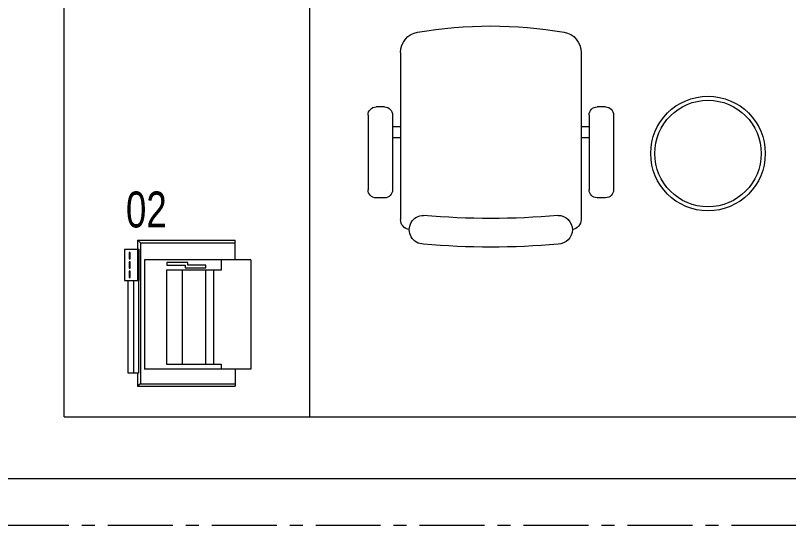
# Model space of a CAD drawing. Header units: millimetres. Extents: x 26027 to 581921, y 7230 to 233891.
# Drawn here: x 533148 to 535037, y 142345 to 143591 of the extents above; entities that cross this region are included whole.
import ezdxf

# ---------------------------------------------------------------- set-up
doc = ezdxf.new("R2010")
doc.units = ezdxf.units.MM
doc.header["$LTSCALE"] = 5
doc.linetypes.add('CENTER', pattern=[50.8, 31.75, -6.35, 6.35, -6.35])
doc.layers.get('0').update_dxf_attribs({"color": 252})
doc.layers.add('axes', color=252, linetype='Continuous')
for name, color, linetype, lineweight in [('Medical Equipment and Furniture', 252, 'Continuous', 0), ('NEW', 252, 'Continuous', 5), ('Walls', 252, 'Continuous', 5)]:
    doc.layers.add(name, color=color, linetype=linetype, lineweight=lineweight)
doc.styles.add('X3G_ENTITY_257CFD', font='swisscl.ttf', dxfattribs={"height": 200})

# ---------------------------------------------------------------- blocks, each defined once
blk = doc.blocks.new('ITPPLT2C-P')
at = {"color": 0}
for p, q in [((0.0229, 0.0318), (0.2618, 0.0318)), ((0.0304, 0.0256), (0.0229, 0.0318)), ((0.0229, 0), (0.0229, 0.0318)), ((0.0304, -0.3182), (0.0304, 0.0256)), ((0.0304, 0.0256), (0.2618, 0.0256)), ((0.2618, -0.0096), (0.2618, 0.0318)), ((0, 0), (0, -0.2262)), ((0.0252, 0), (0, 0)), ((0.0139, 0), (0.0139, -0.2262)), ((0.0252, 0), (0.0139, 0)), ((0.0252, -0.2262), (0.0252, 0)), ((0.0401, -0.2769), (0.0401, -0.0096)), ((0.3, -0.0096), (0.0401, -0.0096)), ((0.2274, -0.0222), (0.2274, -0.0096)), ((0.3, -0.2769), (0.3, -0.0096)), ((0.0939, -0.2515), (0.0939, -0.0222)), ((0.0939, -0.0222), (0.2274, -0.0222)), ((0.1321, -0.2515), (0.1321, -0.0222)), ((0.1894, -0.2515), (0.1894, -0.0222)), ((0.2082, -0.2515), (0.2082, -0.0222)), ((-0.0091, -0.2262), (0.0267, -0.2262)), ((-0.0091, -0.3023), (-0.0091, -0.2262)), ((-0.0087, -0.2262), (0.0236, -0.2262)), ((-0.0087, -0.3023), (-0.0087, -0.2262)), ((0, -0.2262), (0.0252, -0.2262)), ((0.0139, -0.2262), (0.0252, -0.2262)), ((0.0236, -0.2262), (0.0236, -0.3023)), ((0.0267, -0.2262), (0.0267, -0.3023)), ((0.0023, -0.2495), (0.0023, -0.2334)), ((0.0023, -0.2334), (0.0045, -0.2334)), ((0.0045, -0.2334), (0.0045, -0.2495)), ((0.0045, -0.2495), (0.0023, -0.2495)), ((0.0023, -0.2721), (0.0023, -0.2562)), ((0.0023, -0.2562), (0.0045, -0.2562)), ((0.0045, -0.2562), (0.0045, -0.2721)), ((0.2274, -0.2515), (0.0939, -0.2515)), ((0.0947, -0.2701), (0.0947, -0.2641)), ((0.0947, -0.2641), (0.1395, -0.2641)), ((0.1395, -0.2575), (0.19, -0.2575)), ((0.1395, -0.2641), (0.1395, -0.2575)), ((0.19, -0.2641), (0.1457, -0.2641)), ((0.1457, -0.2641), (0.1457, -0.2701)), ((0.19, -0.2575), (0.19, -0.2641)), ((0.2274, -0.2769), (0.2274, -0.2515)), ((0.0045, -0.2721), (0.0023, -0.2721)), ((0.0023, -0.295), (0.0023, -0.2793)), ((0.0023, -0.2793), (0.0045, -0.2793)), ((0.0045, -0.2793), (0.0045, -0.295)), ((0.3, -0.2769), (0.0401, -0.2769)), ((0.1457, -0.2701), (0.0947, -0.2701)), ((0.2618, -0.2769), (0.2618, -0.3246)), ((0.0045, -0.295), (0.0023, -0.295)), ((0.0267, -0.3023), (-0.0091, -0.3023)), ((0.0236, -0.3023), (-0.0087, -0.3023)), ((0.0229, -0.3246), (0.0229, -0.3023)), ((0.0304, -0.3182), (0.0229, -0.3246)), ((0.0304, -0.3182), (0.2618, -0.3182)), ((0.0229, -0.3246), (0.2618, -0.3246))]:
    blk.add_line(p, q, dxfattribs=at)
blk = doc.blocks.new('*X15')
at = {"color": 0}
for p, q in [((5, 3), (5, 3)), ((5, 3), (5, 3)), ((5, 3), (5, 3)), ((5, 3), (5, 3)), ((5, 3), (5, 3)), ((5, 3), (5, 3)), ((5, 3), (5, 3)), ((5, 3), (5, 3)), ((5, 3), (5, 3)), ((5, 3), (5, 3)), ((5, 3), (5, 3)), ((5, 3), (5, 3)), ((5, 3), (5, 3)), ((5, 3), (5, 3)), ((5, 3), (5, 3)), ((5, 3), (5, 3)), ((5, 3), (5, 3)), ((5, 3), (5, 3)), ((5, 3), (5, 3)), ((5, 3), (5, 3)), ((5, 3), (5, 3)), ((5, 3), (5, 3)), ((5, 3), (5, 3)), ((5, 3), (5, 3)), ((5, 3), (5, 3)), ((5, 3), (5, 3)), ((5, 3), (5, 3)), ((5, 3), (5, 3)), ((5, 3), (5, 3)), ((5, 3), (5, 3)), ((5, 3), (5, 3)), ((5, 3), (5, 3)), ((5, 3), (5, 3)), ((5, 3), (5, 3)), ((5, 3), (5, 3)), ((5, 3), (5, 3)), ((5, 3), (5, 3)), ((5, 3), (5, 3)), ((5, 3), (5, 3)), ((5, 3), (5, 3)), ((5, 3), (5, 3)), ((5, 3), (5, 3)), ((5, 3), (5, 3)), ((5, 3), (5, 3)), ((5, 3), (5, 3)), ((5, 3), (5, 3)), ((5, 3), (5, 3)), ((5, 3), (5, 3)), ((5, 3), (5, 3)), ((5, 3), (5, 3)), ((5, 3), (5, 3)), ((5, 3), (5, 3)), ((5, 3), (5, 3)), ((5, 3), (5, 3)), ((5, 3), (5, 3)), ((5, 3), (5, 3)), ((5, 3), (5, 3)), ((5, 3), (5, 3)), ((5, 3), (5, 3)), ((5, 3), (5, 3)), ((5, 3), (5, 3)), ((5, 3), (5, 3)), ((5, 3), (5, 3)), ((5, 3), (5, 3)), ((5, 3), (5, 3)), ((5, 3), (5, 3)), ((6, 3), (5, 3)), ((5, 3), (5, 3)), ((6, 3), (5, 3)), ((5, 3), (5, 3)), ((6, 3), (5, 3)), ((5, 3), (5, 3)), ((6, 3), (5, 3)), ((5, 3), (5, 3)), ((5, 3), (5, 3)), ((5, 3), (5, 3)), ((5, 3), (5, 3)), ((5, 3), (5, 3)), ((5, 3), (5, 3)), ((5, 3), (5, 3)), ((5, 3), (5, 3)), ((5, 3), (5, 3)), ((5, 3), (5, 3)), ((5, 3), (5, 3)), ((5, 3), (5, 3)), ((5, 3), (5, 3)), ((5, 3), (5, 3)), ((5, 3), (5, 3)), ((5, 3), (5, 3)), ((5, 3), (5, 3)), ((5, 3), (5, 3)), ((5, 3), (5, 3)), ((5, 3), (5, 3)), ((5, 3), (5, 3)), ((5, 3), (5, 3)), ((5, 3), (5, 3)), ((6, 3), (6, 3)), ((6, 3), (6, 3)), ((6, 3), (6, 3)), ((6, 3), (6, 3)), ((6, 3), (6, 3)), ((6, 3), (6, 3)), ((6, 3), (6, 3)), ((6, 3), (6, 3)), ((6, 3), (6, 3)), ((6, 3), (6, 3)), ((6, 3), (6, 3)), ((6, 3), (6, 3)), ((6, 3), (6, 3)), ((6, 3), (6, 3)), ((6, 3), (6, 3)), ((6, 3), (6, 3)), ((6, 3), (6, 3)), ((6, 3), (6, 3)), ((6, 3), (6, 3)), ((6, 3), (6, 3)), ((6, 3), (6, 3)), ((6, 3), (6, 3)), ((6, 3), (6, 3)), ((6, 3), (6, 3)), ((6, 3), (6, 3)), ((6, 3), (6, 3)), ((6, 3), (6, 3)), ((6, 3), (6, 3)), ((6, 3), (6, 3)), ((6, 3), (6, 3)), ((6, 3), (6, 3)), ((6, 3), (6, 3)), ((6, 3), (6, 3)), ((6, 3), (6, 3)), ((6, 3), (6, 3)), ((6, 3), (6, 3)), ((6, 3), (6, 3)), ((6, 3), (6, 3)), ((6, 3), (6, 3)), ((6, 3), (6, 3)), ((6, 3), (6, 3)), ((6, 3), (6, 3)), ((6, 3), (6, 3)), ((6, 3), (6, 3)), ((6, 3), (6, 3)), ((6, 3), (6, 3)), ((6, 3), (6, 3)), ((6, 3), (6, 3)), ((6, 3), (6, 3)), ((6, 3), (6, 3)), ((6, 3), (6, 3)), ((6, 3), (6, 3)), ((6, 3), (6, 3)), ((6, 3), (6, 3)), ((6, 3), (6, 3)), ((6, 3), (6, 3)), ((6, 3), (6, 3)), ((6, 3), (6, 3)), ((6, 3), (6, 3)), ((6, 3), (6, 3)), ((6, 3), (6, 3)), ((6, 3), (6, 3)), ((6, 3), (6, 3)), ((6, 3), (6, 3)), ((6, 3), (6, 3)), ((6, 3), (6, 3)), ((6, 3), (6, 3)), ((6, 3), (6, 3)), ((6, 3), (6, 3)), ((6, 3), (6, 3)), ((6, 3), (6, 3)), ((6, 3), (6, 3)), ((6, 3), (6, 3)), ((6, 3), (6, 3)), ((6, 3), (6, 3)), ((6, 3), (6, 3)), ((6, 3), (6, 3)), ((6, 3), (6, 3)), ((6, 3), (6, 3)), ((6, 3), (6, 3)), ((6, 3), (6, 3)), ((6, 3), (6, 3)), ((6, 3), (6, 3)), ((6, 3), (6, 3)), ((6, 3), (6, 3)), ((6, 3), (6, 3)), ((6, 3), (6, 3)), ((6, 3), (6, 3)), ((6, 3), (6, 3)), ((6, 3), (6, 3)), ((6, 3), (6, 3)), ((6, 3), (6, 3)), ((6, 3), (6, 3)), ((6, 3), (6, 3)), ((6, 3), (6, 3)), ((6, 3), (6, 3)), ((6, 3), (6, 3)), ((6, 3), (6, 3)), ((6, 3), (6, 3)), ((6, 3), (6, 3)), ((6, 3), (6, 3)), ((6, 3), (6, 3)), ((6, 3), (6, 3)), ((6, 3), (6, 3)), ((6, 3), (6, 3)), ((6, 3), (6, 3)), ((6, 3), (6, 3)), ((6, 3), (6, 3)), ((6, 3), (6, 3)), ((6, 3), (6, 3)), ((6, 3), (6, 3)), ((6, 3), (6, 3)), ((6, 3), (6, 3)), ((6, 3), (6, 3)), ((6, 3), (6, 3)), ((6, 3), (6, 3)), ((6, 3), (6, 3)), ((6, 3), (6, 3)), ((6, 3), (6, 3)), ((6, 3), (6, 3)), ((6, 3), (6, 3)), ((6, 3), (6, 3)), ((6, 3), (6, 3)), ((6, 3), (6, 3)), ((6, 3), (6, 3)), ((6, 3), (6, 3)), ((6, 3), (6, 3)), ((6, 3), (6, 3)), ((6, 3), (6, 3)), ((6, 3), (6, 3)), ((6, 3), (6, 3)), ((6, 3), (6, 3)), ((6, 3), (6, 3)), ((6, 3), (6, 3)), ((6, 3), (6, 3)), ((6, 3), (6, 3)), ((6, 3), (6, 3)), ((6, 3), (6, 3)), ((6, 3), (6, 3)), ((6, 3), (6, 3)), ((6, 3), (6, 3)), ((6, 3), (6, 3)), ((6, 3), (6, 3)), ((6, 3), (6, 3)), ((6, 3), (6, 3)), ((6, 3), (6, 3)), ((6, 3), (6, 3)), ((6, 3), (6, 3)), ((6, 3), (6, 3)), ((6, 3), (6, 3)), ((6, 3), (6, 3)), ((6, 3), (6, 3)), ((6, 3), (6, 3)), ((6, 3), (6, 3)), ((6, 3), (6, 3)), ((6, 3), (6, 3)), ((6, 3), (6, 3)), ((6, 3), (6, 3)), ((6, 3), (6, 3)), ((6, 3), (6, 3)), ((6, 3), (6, 3)), ((6, 3), (6, 3)), ((6, 3), (6, 3)), ((6, 3), (6, 3)), ((6, 3), (6, 3)), ((6, 3), (6, 3)), ((6, 3), (6, 3)), ((6, 3), (6, 3)), ((6, 3), (6, 3)), ((6, 3), (6, 3)), ((6, 3), (6, 3)), ((6, 3), (6, 3)), ((6, 3), (6, 3)), ((6, 3), (6, 3)), ((6, 3), (6, 3)), ((6, 3), (6, 3)), ((6, 3), (6, 3)), ((6, 3), (6, 3)), ((6, 3), (6, 3)), ((6, 3), (6, 3)), ((6, 3), (6, 3)), ((6, 3), (6, 3)), ((6, 3), (6, 3)), ((6, 3), (6, 3)), ((6, 3), (6, 3)), ((6, 3), (6, 3)), ((6, 3), (6, 3)), ((6, 3), (6, 3)), ((6, 3), (6, 3)), ((6, 3), (6, 3)), ((6, 3), (6, 3)), ((6, 3), (6, 3)), ((6, 3), (6, 3)), ((6, 3), (6, 3)), ((6, 3), (6, 3)), ((6, 3), (6, 3)), ((6, 3), (6, 3)), ((6, 3), (6, 3)), ((6, 3), (6, 3)), ((6, 3), (6, 3)), ((6, 3), (6, 3)), ((6, 3), (6, 3)), ((6, 3), (6, 3)), ((6, 3), (6, 3)), ((6, 3), (5, 3)), ((6, 3), (5, 3)), ((6, 3), (5, 3)), ((6, 3), (5, 3)), ((6, 3), (5, 3)), ((6, 3), (6, 3)), ((6, 3), (6, 3)), ((6, 3), (6, 3)), ((6, 3), (6, 3)), ((6, 3), (6, 3)), ((6, 3), (6, 3)), ((6, 3), (6, 3)), ((6, 3), (6, 3)), ((6, 3), (6, 3)), ((6, 3), (6, 3)), ((6, 3), (6, 3)), ((6, 3), (6, 3)), ((6, 3), (6, 3)), ((6, 3), (6, 3)), ((6, 3), (6, 3)), ((6, 3), (6, 3)), ((6, 3), (6, 3)), ((6, 3), (6, 3)), ((6, 3), (6, 3)), ((6, 3), (6, 3)), ((6, 3), (6, 3)), ((6, 3), (6, 3)), ((6, 3), (6, 3)), ((6, 3), (6, 3)), ((6, 3), (6, 3)), ((6, 3), (6, 3)), ((6, 3), (6, 3)), ((6, 3), (6, 3)), ((6, 3), (6, 3)), ((6, 3), (6, 3)), ((6, 3), (6, 3)), ((6, 3), (6, 3)), ((6, 3), (6, 3)), ((6, 3), (6, 3)), ((6, 3), (6, 3)), ((6, 3), (6, 3)), ((6, 3), (6, 3)), ((6, 3), (6, 3)), ((6, 3), (6, 3)), ((6, 3), (6, 3)), ((6, 3), (6, 3)), ((6, 3), (6, 3)), ((6, 3), (6, 3)), ((6, 3), (6, 3)), ((6, 3), (6, 3)), ((6, 3), (6, 3)), ((6, 3), (6, 3)), ((6, 3), (6, 3)), ((6, 3), (6, 3)), ((6, 3), (6, 3)), ((6, 3), (6, 3)), ((6, 3), (6, 3)), ((6, 3), (6, 3)), ((6, 3), (6, 3)), ((6, 3), (6, 3)), ((6, 3), (6, 3)), ((6, 3), (6, 3)), ((6, 3), (6, 3)), ((6, 3), (6, 3)), ((6, 3), (6, 3)), ((6, 3), (6, 3)), ((6, 3), (6, 3)), ((6, 3), (6, 3)), ((6, 3), (6, 3)), ((6, 3), (6, 3)), ((6, 3), (6, 3)), ((6, 3), (6, 3)), ((6, 3), (6, 3)), ((6, 3), (6, 3)), ((6, 3), (6, 3)), ((6, 3), (6, 3)), ((6, 3), (6, 3)), ((6, 3), (6, 3)), ((6, 3), (6, 3)), ((6, 3), (6, 3)), ((6, 3), (6, 3)), ((6, 3), (6, 3)), ((6, 3), (6, 3)), ((6, 3), (6, 3)), ((6, 3), (6, 3)), ((6, 3), (6, 3)), ((6, 3), (6, 3)), ((6, 3), (6, 3)), ((6, 3), (6, 3)), ((6, 3), (6, 3)), ((6, 3), (6, 3)), ((6, 3), (6, 3)), ((6, 3), (6, 3)), ((6, 3), (6, 3)), ((6, 3), (6, 3)), ((6, 3), (6, 3)), ((6, 3), (6, 3)), ((6, 3), (6, 3)), ((6, 3), (6, 3)), ((6, 3), (6, 3)), ((6, 3), (6, 3)), ((6, 3), (6, 3)), ((6, 3), (6, 3)), ((6, 3), (6, 3)), ((6, 3), (6, 3)), ((6, 3), (6, 3)), ((6, 3), (6, 3)), ((6, 3), (6, 3)), ((6, 3), (6, 3)), ((6, 3), (6, 3)), ((6, 3), (6, 3)), ((6, 3), (6, 3)), ((6, 3), (6, 3)), ((6, 3), (6, 3)), ((6, 3), (6, 3)), ((6, 3), (6, 3)), ((6, 3), (6, 3)), ((6, 3), (6, 3)), ((6, 3), (6, 3)), ((6, 3), (6, 3)), ((6, 3), (6, 3)), ((6, 3), (6, 3)), ((6, 3), (6, 3)), ((6, 3), (6, 3)), ((6, 3), (6, 3)), ((6, 3), (6, 3)), ((6, 3), (6, 3)), ((6, 3), (6, 3)), ((6, 3), (6, 3)), ((6, 3), (6, 3)), ((6, 3), (6, 3)), ((6, 3), (6, 3)), ((6, 3), (6, 3)), ((6, 3), (6, 3)), ((6, 3), (6, 3)), ((6, 3), (6, 3)), ((6, 3), (6, 3)), ((6, 3), (6, 3)), ((6, 3), (6, 3)), ((6, 3), (6, 3)), ((6, 3), (6, 3)), ((6, 3), (6, 3)), ((6, 3), (6, 3)), ((6, 3), (6, 3)), ((6, 3), (6, 3)), ((6, 3), (6, 3)), ((6, 3), (6, 3)), ((6, 3), (6, 3)), ((6, 3), (6, 3)), ((6, 3), (6, 3)), ((6, 3), (6, 3)), ((6, 3), (6, 3)), ((6, 3), (6, 3)), ((6, 3), (6, 3)), ((6, 3), (6, 3)), ((6, 3), (6, 3)), ((6, 3), (6, 3)), ((6, 3), (6, 3)), ((6, 3), (6, 3)), ((6, 3), (6, 3)), ((6, 3), (6, 3)), ((6, 3), (6, 3)), ((6, 3), (6, 3)), ((6, 3), (6, 3)), ((6, 3), (6, 3)), ((6, 3), (6, 3)), ((6, 3), (6, 3)), ((6, 3), (6, 3)), ((6, 3), (6, 3)), ((6, 3), (6, 3)), ((6, 3), (6, 3)), ((6, 3), (6, 3)), ((6, 3), (6, 3)), ((6, 3), (6, 3)), ((6, 3), (6, 3)), ((6, 3), (6, 3)), ((6, 3), (6, 3)), ((6, 3), (6, 3)), ((6, 3), (6, 3)), ((6, 3), (6, 3)), ((6, 3), (6, 3)), ((6, 3), (6, 3)), ((6, 3), (6, 3)), ((6, 3), (6, 3)), ((6, 3), (6, 3)), ((6, 3), (6, 3)), ((6, 3), (6, 3)), ((6, 3), (6, 3)), ((6, 3), (6, 3)), ((6, 3), (6, 3)), ((6, 3), (6, 3)), ((6, 3), (6, 3)), ((6, 3), (6, 3)), ((6, 3), (6, 3)), ((6, 3), (6, 3)), ((6, 3), (6, 3)), ((6, 3), (6, 3)), ((6, 3), (6, 3)), ((6, 3), (6, 3)), ((6, 3), (6, 3)), ((6, 3), (6, 3)), ((6, 3), (6, 3)), ((6, 3), (6, 3)), ((6, 3), (6, 3)), ((6, 3), (6, 3)), ((6, 3), (6, 3)), ((6, 3), (6, 3)), ((6, 3), (6, 3)), ((6, 3), (6, 3)), ((6, 3), (6, 3)), ((6, 3), (6, 3)), ((6, 3), (6, 3)), ((6, 3), (6, 3)), ((6, 3), (6, 3)), ((6, 3), (6, 3)), ((6, 3), (6, 3)), ((6, 3), (6, 3)), ((6, 3), (6, 3)), ((6, 3), (6, 3)), ((6, 3), (6, 3)), ((6, 3), (6, 3)), ((6, 3), (6, 3)), ((6, 3), (6, 3)), ((6, 3), (6, 3)), ((6, 3), (6, 3)), ((6, 3), (6, 3)), ((6, 3), (6, 3)), ((6, 3), (6, 3)), ((6, 3), (6, 3)), ((6, 3), (6, 3)), ((6, 3), (6, 3)), ((6, 3), (6, 3)), ((6, 3), (6, 3)), ((6, 3), (6, 3)), ((6, 3), (6, 3)), ((6, 3), (6, 3)), ((6, 3), (6, 3)), ((6, 3), (6, 3)), ((6, 3), (6, 3)), ((6, 3), (6, 3)), ((6, 3), (6, 3)), ((6, 3), (6, 3)), ((6, 3), (6, 3)), ((6, 3), (6, 3)), ((6, 3), (6, 3)), ((6, 3), (6, 3)), ((6, 3), (6, 3)), ((6, 3), (6, 3)), ((6, 3), (6, 3)), ((6, 3), (6, 3)), ((6, 3), (6, 3)), ((6, 3), (6, 3)), ((6, 3), (6, 3)), ((6, 3), (6, 3)), ((6, 3), (6, 3)), ((6, 3), (6, 3)), ((6, 3), (6, 3)), ((6, 3), (6, 3)), ((6, 3), (6, 3)), ((6, 3), (6, 3)), ((6, 3), (6, 3)), ((6, 3), (6, 3)), ((6, 3), (6, 3)), ((6, 3), (6, 3)), ((6, 3), (6, 3)), ((6, 3), (6, 3)), ((6, 3), (6, 3)), ((6, 3), (6, 3)), ((6, 3), (6, 3)), ((6, 3), (6, 3)), ((6, 3), (6, 3)), ((6, 3), (6, 3)), ((6, 3), (6, 3)), ((6, 3), (6, 3)), ((6, 3), (6, 3)), ((6, 3), (6, 3)), ((6, 3), (6, 3)), ((6, 3), (6, 3)), ((6, 3), (6, 3)), ((6, 3), (6, 3)), ((6, 3), (6, 3)), ((6, 3), (6, 3)), ((6, 3), (6, 3)), ((6, 3), (6, 3)), ((6, 3), (6, 3)), ((6, 3), (6, 3)), ((6, 3), (6, 3)), ((6, 3), (6, 3)), ((6, 3), (6, 3)), ((6, 3), (6, 3)), ((6, 3), (6, 3)), ((6, 3), (6, 3)), ((6, 3), (6, 3)), ((6, 3), (6, 3)), ((6, 3), (6, 3)), ((6, 3), (6, 3)), ((6, 3), (6, 3)), ((6, 3), (6, 3)), ((6, 3), (6, 3)), ((6, 3), (6, 3)), ((6, 3), (6, 3)), ((6, 3), (6, 3)), ((6, 3), (6, 3)), ((6, 3), (6, 3)), ((6, 3), (6, 3)), ((6, 3), (6, 3)), ((6, 3), (6, 3)), ((6, 3), (6, 3)), ((6, 3), (6, 3)), ((6, 3), (6, 3)), ((6, 3), (6, 3)), ((6, 3), (6, 3)), ((6, 3), (6, 3)), ((6, 3), (6, 3)), ((6, 3), (6, 3)), ((6, 3), (6, 3)), ((6, 3), (6, 3)), ((6, 3), (6, 3)), ((6, 3), (6, 3)), ((6, 3), (6, 3)), ((6, 3), (6, 3)), ((6, 3), (6, 3))]:
    blk.add_line(p, q, dxfattribs=at)
blk = doc.blocks.new('*X16')
at = {"color": 0}
for p, q in [((13, 1), (13, 1)), ((13, 1), (13, 1)), ((13, 1), (13, 1)), ((13, 1), (13, 1)), ((13, 1), (13, 1)), ((13, 1), (13, 1)), ((13, 1), (13, 1)), ((13, 1), (13, 1)), ((13, 1), (13, 1)), ((13, 1), (13, 1)), ((13, 1), (13, 1)), ((13, 1), (13, 1)), ((13, 1), (13, 1)), ((13, 1), (13, 1)), ((13, 1), (13, 1)), ((13, 1), (14, 1)), ((13, 1), (14, 1)), ((13, 1), (14, 1)), ((13, 1), (13, 1)), ((13, 1), (13, 1)), ((13, 1), (13, 1)), ((13, 1), (13, 1)), ((13, 1), (13, 1)), ((13, 1), (13, 1)), ((13, 1), (13, 1)), ((13, 1), (13, 1)), ((13, 1), (13, 1)), ((13, 1), (13, 1)), ((13, 1), (13, 1)), ((13, 1), (13, 1)), ((13, 1), (13, 1)), ((13, 1), (13, 1)), ((13, 1), (13, 1)), ((13, 1), (13, 1)), ((13, 1), (13, 1)), ((13, 1), (13, 1)), ((13, 1), (13, 1)), ((13, 1), (13, 1)), ((13, 1), (13, 1)), ((13, 1), (13, 1)), ((13, 1), (13, 1)), ((13, 1), (13, 1)), ((13, 1), (13, 1)), ((13, 1), (13, 1)), ((13, 1), (13, 1)), ((13, 1), (13, 1)), ((13, 1), (13, 1)), ((13, 1), (13, 1)), ((13, 1), (13, 1)), ((13, 1), (13, 1)), ((13, 1), (13, 1)), ((13, 1), (13, 1)), ((13, 1), (13, 1)), ((13, 1), (13, 1)), ((13, 1), (13, 1)), ((13, 1), (13, 1)), ((13, 1), (13, 1)), ((13, 1), (13, 1)), ((13, 1), (13, 1)), ((13, 1), (13, 1)), ((13, 1), (13, 1)), ((13, 1), (13, 1)), ((13, 1), (13, 1)), ((13, 1), (13, 1)), ((13, 1), (13, 1)), ((13, 1), (13, 1)), ((13, 1), (13, 1)), ((13, 1), (13, 1)), ((13, 1), (13, 1)), ((13, 1), (13, 1)), ((13, 1), (13, 1)), ((13, 1), (13, 1)), ((13, 1), (13, 1)), ((13, 1), (13, 1)), ((13, 1), (13, 1)), ((13, 1), (13, 1)), ((13, 1), (13, 1)), ((13, 1), (13, 1)), ((13, 1), (13, 1)), ((13, 1), (13, 1)), ((13, 1), (13, 1)), ((13, 1), (13, 1)), ((13, 1), (13, 1)), ((13, 1), (13, 1)), ((13, 1), (13, 1)), ((13, 1), (13, 1)), ((13, 1), (13, 1)), ((13, 1), (13, 1)), ((13, 1), (13, 1)), ((13, 1), (13, 1)), ((13, 1), (13, 1)), ((13, 1), (13, 1)), ((13, 1), (13, 1)), ((13, 1), (13, 1)), ((13, 1), (13, 1)), ((13, 1), (13, 1)), ((13, 1), (13, 1)), ((13, 1), (13, 1)), ((13, 1), (13, 1)), ((13, 1), (13, 1)), ((13, 1), (13, 1)), ((13, 1), (13, 1)), ((13, 1), (13, 1)), ((13, 1), (13, 1)), ((13, 1), (13, 1)), ((13, 1), (13, 1)), ((13, 1), (13, 1)), ((13, 1), (13, 1)), ((13, 1), (13, 1)), ((13, 1), (13, 1)), ((13, 1), (13, 1)), ((13, 1), (13, 1)), ((13, 1), (13, 1)), ((13, 1), (13, 1)), ((13, 1), (13, 1)), ((13, 1), (13, 1)), ((13, 1), (13, 1)), ((13, 1), (13, 1)), ((13, 1), (13, 1)), ((13, 1), (13, 1)), ((13, 1), (13, 1)), ((13, 1), (13, 1)), ((13, 1), (13, 1)), ((13, 1), (14, 1)), ((13, 0), (13, 0)), ((13, 0), (13, 0)), ((13, 0), (13, 0)), ((13, 0), (13, 0)), ((13, 0), (13, 0)), ((13, 0), (13, 0)), ((13, 0), (13, 0)), ((13, 0), (13, 0)), ((13, 0), (13, 0)), ((13, 0), (13, 0)), ((13, 0), (13, 0)), ((13, 0), (13, 0)), ((13, 0), (13, 0)), ((13, 0), (13, 0)), ((13, 0), (13, 0)), ((13, 0), (13, 0)), ((13, 0), (13, 0)), ((13, 0), (13, 0)), ((13, 0), (13, 0)), ((13, 0), (13, 0)), ((13, 0), (13, 0)), ((13, 0), (13, 0)), ((13, 0), (13, 0)), ((13, 0), (13, 0)), ((13, 0), (13, 0)), ((13, 0), (13, 0)), ((13, 0), (13, 0)), ((13, 0), (13, 0)), ((13, 0), (13, 0)), ((13, 0), (13, 0)), ((13, 0), (13, 0)), ((13, 0), (13, 0)), ((13, 0), (13, 0)), ((13, 0), (13, 0)), ((13, 0), (13, 0)), ((13, 0), (13, 0)), ((13, 0), (13, 0)), ((13, 0), (13, 0)), ((13, 0), (13, 0)), ((13, 0), (13, 0)), ((13, 0), (13, 0)), ((13, 0), (13, 0)), ((13, 0), (13, 0)), ((13, 0), (13, 0)), ((13, 0), (13, 0)), ((13, 0), (13, 0)), ((13, 0), (13, 0)), ((13, 0), (13, 0)), ((13, 0), (14, 0)), ((13, 0), (14, 0)), ((13, 0), (13, 0)), ((13, 0), (14, 0)), ((14, 1), (14, 1)), ((14, 1), (14, 1)), ((14, 1), (14, 1)), ((14, 1), (14, 1)), ((14, 1), (14, 1)), ((14, 1), (14, 1)), ((14, 1), (14, 1)), ((14, 1), (14, 1)), ((14, 1), (14, 1)), ((14, 1), (14, 1)), ((14, 1), (14, 1)), ((14, 1), (14, 1)), ((14, 1), (14, 1)), ((14, 1), (14, 1)), ((14, 1), (14, 1)), ((14, 1), (14, 1)), ((14, 1), (14, 1)), ((14, 1), (14, 1)), ((14, 1), (14, 1)), ((14, 1), (14, 1)), ((14, 1), (14, 1)), ((14, 1), (14, 1)), ((14, 1), (14, 1)), ((14, 1), (14, 1)), ((14, 1), (14, 1)), ((14, 1), (14, 1)), ((14, 1), (14, 1)), ((14, 1), (14, 1)), ((14, 1), (14, 1)), ((14, 1), (14, 1)), ((14, 1), (14, 1)), ((14, 1), (14, 1)), ((14, 1), (14, 1)), ((14, 1), (14, 1)), ((14, 1), (14, 1)), ((14, 1), (14, 1)), ((14, 1), (14, 1)), ((14, 1), (14, 1)), ((14, 1), (14, 1)), ((14, 1), (14, 1)), ((14, 1), (14, 1)), ((14, 1), (14, 1)), ((14, 1), (14, 1)), ((14, 1), (14, 1)), ((14, 1), (14, 1)), ((14, 1), (14, 1)), ((14, 1), (14, 1)), ((14, 1), (14, 1)), ((14, 1), (14, 1)), ((14, 1), (14, 1)), ((14, 1), (14, 1)), ((14, 1), (14, 1)), ((14, 1), (14, 1)), ((14, 1), (14, 1)), ((14, 1), (14, 1)), ((14, 1), (14, 1)), ((14, 1), (14, 1)), ((14, 1), (14, 1)), ((14, 1), (14, 1)), ((14, 1), (14, 1)), ((14, 1), (14, 1)), ((14, 1), (14, 1)), ((14, 1), (14, 1)), ((14, 1), (14, 1)), ((14, 1), (14, 1)), ((14, 1), (14, 1)), ((14, 1), (14, 1)), ((14, 1), (14, 1)), ((14, 1), (14, 1)), ((14, 1), (14, 1)), ((14, 1), (14, 1)), ((14, 1), (14, 1)), ((14, 1), (14, 1)), ((14, 1), (14, 1)), ((14, 1), (14, 1)), ((14, 1), (14, 1)), ((14, 1), (14, 1)), ((14, 1), (14, 1)), ((14, 1), (14, 1)), ((14, 1), (14, 1)), ((14, 1), (14, 1)), ((14, 1), (14, 1)), ((14, 1), (14, 1)), ((14, 1), (14, 1)), ((14, 1), (14, 1)), ((14, 1), (14, 1)), ((14, 1), (14, 1)), ((14, 1), (14, 1)), ((14, 1), (14, 1)), ((14, 1), (14, 1)), ((14, 1), (14, 1)), ((14, 1), (14, 1)), ((14, 1), (14, 1)), ((14, 1), (14, 1)), ((14, 0), (14, 0)), ((14, 0), (14, 0)), ((14, 0), (14, 0)), ((14, 0), (14, 0)), ((14, 0), (14, 0)), ((14, 0), (14, 0)), ((14, 0), (14, 0)), ((14, 0), (14, 0)), ((14, 0), (14, 0)), ((14, 0), (14, 0)), ((14, 0), (14, 0)), ((14, 0), (14, 0)), ((14, 0), (14, 0)), ((14, 0), (14, 0)), ((14, 0), (14, 0)), ((14, 0), (14, 0)), ((14, 0), (14, 0)), ((14, 0), (14, 0)), ((14, 0), (14, 0)), ((14, 0), (14, 0)), ((14, 0), (14, 0)), ((14, 0), (14, 0)), ((14, 0), (14, 0)), ((14, 0), (14, 0)), ((14, 0), (14, 0)), ((14, 0), (14, 0)), ((14, 0), (14, 0)), ((14, 0), (14, 0)), ((14, 0), (14, 0)), ((14, 0), (14, 0)), ((14, 0), (14, 0)), ((14, 0), (14, 0)), ((14, 0), (14, 0)), ((14, 0), (14, 0)), ((14, 0), (14, 0)), ((14, 0), (14, 0)), ((14, 0), (14, 0)), ((14, 0), (14, 0)), ((14, 0), (14, 0)), ((14, 0), (14, 0)), ((14, 0), (14, 0)), ((14, 0), (14, 0)), ((14, 0), (14, 0)), ((14, 0), (14, 0)), ((14, 0), (14, 0)), ((14, 0), (14, 0)), ((14, 0), (14, 0)), ((14, 0), (14, 0)), ((13, 0), (13, 0)), ((13, 0), (14, 0)), ((13, 0), (13, 0)), ((13, 0), (14, 0)), ((13, 0), (13, 0)), ((13, 0), (14, 0)), ((13, 0), (13, 0)), ((13, 0), (13, 0)), ((13, 0), (13, 0)), ((13, 0), (13, 0)), ((13, 0), (14, 0)), ((13, 0), (13, 0)), ((13, 0), (14, 0)), ((13, 0), (13, 0)), ((13, 0), (14, 0)), ((13, 0), (13, 0)), ((13, 0), (14, 0)), ((13, 0), (13, 0)), ((13, 0), (14, 0)), ((13, 0), (13, 0)), ((13, 0), (14, 0)), ((13, 0), (13, 0)), ((13, 0), (14, 0)), ((13, 0), (13, 0)), ((13, 0), (13, 0)), ((13, 0), (13, 0)), ((13, 0), (14, 0)), ((13, 0), (13, 0)), ((13, 0), (14, 0)), ((13, 0), (13, 0)), ((13, 0), (14, 0)), ((13, 0), (13, 0)), ((13, 0), (14, 0)), ((13, 0), (13, 0)), ((13, 0), (13, 0)), ((13, 0), (13, 0)), ((13, 0), (13, 0)), ((13, 0), (13, 0)), ((13, 0), (13, 0)), ((13, 0), (13, 0)), ((13, 0), (13, 0)), ((13, 0), (13, 0)), ((13, 0), (13, 0)), ((13, 0), (13, 0)), ((13, 0), (13, 0)), ((13, 0), (13, 0)), ((13, 0), (13, 0)), ((13, 0), (13, 0)), ((13, 0), (13, 0)), ((13, 0), (13, 0)), ((13, 0), (13, 0)), ((13, 0), (13, 0)), ((13, 0), (13, 0)), ((13, 0), (13, 0)), ((13, 0), (13, 0)), ((13, 0), (13, 0)), ((13, 0), (13, 0)), ((13, 0), (13, 0)), ((13, 0), (13, 0)), ((13, 0), (13, 0)), ((13, 0), (13, 0)), ((13, 0), (13, 0)), ((13, 0), (13, 0)), ((13, 0), (13, 0)), ((13, -1), (13, -1)), ((13, -1), (13, -1)), ((13, -1), (13, -1)), ((13, -1), (13, -1)), ((13, -1), (13, -1)), ((13, -1), (14, -1)), ((13, -1), (13, -1)), ((14, 0), (14, 0)), ((14, 0), (14, 0)), ((14, 0), (14, 0)), ((14, 0), (14, 0)), ((14, 0), (14, 0)), ((14, 0), (14, 0)), ((14, 0), (14, 0)), ((14, 0), (14, 0)), ((14, 0), (14, 0)), ((14, 0), (14, 0)), ((14, 0), (14, 0)), ((14, 0), (14, 0)), ((14, 0), (14, 0)), ((14, 0), (14, 0)), ((14, 0), (14, 0)), ((13, 0), (14, 0)), ((14, 0), (14, 0)), ((14, 0), (14, 0)), ((14, 0), (14, 0)), ((14, 0), (14, 0)), ((14, 0), (14, 0)), ((14, 0), (14, 0)), ((14, 0), (14, 0)), ((14, 0), (14, 0)), ((14, 0), (14, 0)), ((14, 0), (14, 0)), ((14, 0), (14, 0)), ((14, 0), (14, 0)), ((14, 0), (14, 0)), ((14, 0), (14, 0)), ((14, 0), (14, 0)), ((14, 0), (14, 0)), ((14, 0), (14, 0)), ((14, 0), (14, 0)), ((14, 0), (14, 0)), ((14, 0), (14, 0)), ((14, 0), (14, 0)), ((14, 0), (14, 0)), ((14, 0), (14, 0)), ((14, 0), (14, 0)), ((14, 0), (14, 0)), ((14, 0), (14, 0)), ((14, 0), (14, 0)), ((14, 0), (14, 0)), ((14, 0), (14, 0)), ((14, 0), (14, 0)), ((14, 0), (14, 0)), ((14, 0), (14, 0)), ((14, 0), (14, 0)), ((14, 0), (14, 0)), ((14, -1), (14, -1)), ((14, -1), (14, -1)), ((14, -1), (14, -1)), ((14, -1), (14, -1)), ((14, -1), (14, -1))]:
    blk.add_line(p, q, dxfattribs=at)
blk = doc.blocks.new('GF21018-P')
at = {"color": 0}
for p, q in [((-0.2207, 0.4756), (-0.2207, 0.0675)), ((0.2205, 0.4756), (0.2205, 0.0675)), ((-0.2806, 0.3422), (-0.2598, 0.3422)), ((0.2596, 0.3422), (0.2804, 0.3422)), ((-0.3002, 0.3226), (-0.3002, 0.14)), ((-0.2402, 0.3226), (-0.2402, 0.14)), ((0.24, 0.3226), (0.24, 0.14)), ((0.3, 0.3226), (0.3, 0.14)), ((-0.2402, 0.2937), (-0.2207, 0.2937)), ((0.2205, 0.2937), (0.24, 0.2937)), ((-0.2402, 0.2671), (-0.2207, 0.2671)), ((0.2205, 0.2671), (0.24, 0.2671)), ((-0.2806, 0.1204), (-0.2598, 0.1204)), ((0.2596, 0.1204), (0.2804, 0.1204))]:
    blk.add_line(p, q, dxfattribs=at)
for points in [[(0.24, 0.2937), (0.24, 0.2937), (0.24, 0.2937), (0.24, 0.2937), (0.24, 0.2937), (0.24, 0.2937), (0.24, 0.2937), (0.24, 0.2937), (0.24, 0.2937), (0.24, 0.2937), (0.24, 0.2937), (0.24, 0.2937), (0.24, 0.2937), (0.24, 0.2937), (0.24, 0.2937), (0.24, 0.2937), (0.24, 0.2937), (0.24, 0.2937), (0.24, 0.2937), (0.24, 0.2937), (0.24, 0.2937), (0.24, 0.2937), (0.24, 0.2937), (0.24, 0.2937), (0.24, 0.2937), (0.24, 0.2937), (0.24, 0.2937), (0.24, 0.2937), (0.24, 0.2937), (0.24, 0.2937), (0.24, 0.2937), (0.24, 0.2937), (0.24, 0.2937), (0.24, 0.2937), (0.24, 0.2937), (0.24, 0.2937), (0.24, 0.2937), (0.24, 0.2937), (0.24, 0.2937), (0.24, 0.2937), (0.24, 0.2937), (0.24, 0.2937), (0.24, 0.2937), (0.24, 0.2937), (0.24, 0.2937), (0.24, 0.2937), (0.24, 0.2937), (0.24, 0.2937), (0.24, 0.2937), (0.24, 0.2937), (0.24, 0.2937), (0.24, 0.2937), (0.24, 0.2937), (0.24, 0.2937), (0.24, 0.2937), (0.24, 0.2937), (0.24, 0.2937), (0.24, 0.2937), (0.24, 0.2937), (0.24, 0.2937), (0.24, 0.2937), (0.24, 0.2937), (0.24, 0.2937), (0.24, 0.2937), (0.24, 0.2937), (0.24, 0.2937), (0.24, 0.2937), (0.24, 0.2937), (0.24, 0.2937), (0.24, 0.2937), (0.24, 0.2937), (0.24, 0.2937), (0.24, 0.2937), (0.24, 0.2937), (0.24, 0.2937), (0.24, 0.2937), (0.24, 0.2937), (0.24, 0.2937), (0.24, 0.2937), (0.24, 0.2937), (0.24, 0.2937), (0.24, 0.2937), (0.24, 0.2937), (0.24, 0.2937), (0.24, 0.2937), (0.24, 0.2937), (0.24, 0.2937), (0.24, 0.2937), (0.24, 0.2937), (0.24, 0.2937), (0.24, 0.2937), (0.24, 0.2937), (0.24, 0.2937), (0.24, 0.2937), (0.24, 0.2937), (0.24, 0.2937), (0.24, 0.2937), (0.24, 0.2937), (0.24, 0.2937), (0.24, 0.2937), (0.24, 0.2937), (0.24, 0.2937), (0.24, 0.2937), (0.24, 0.2937), (0.24, 0.2937), (0.24, 0.2937), (0.24, 0.2937), (0.24, 0.2937), (0.24, 0.2937), (0.24, 0.2937), (0.24, 0.2937), (0.24, 0.2937), (0.24, 0.2937), (0.24, 0.2937), (0.24, 0.2937), (0.24, 0.2937), (0.24, 0.2937), (0.24, 0.2937), (0.24, 0.2937), (0.24, 0.2937), (0.24, 0.2937), (0.24, 0.2937), (0.24, 0.2937), (0.24, 0.2937), (0.24, 0.2937), (0.24, 0.2937), (0.24, 0.2937), (0.24, 0.2937), (0.24, 0.2937), (0.24, 0.2937), (0.24, 0.2937), (0.24, 0.2937), (0.24, 0.2937), (0.24, 0.2937), (0.24, 0.2937), (0.24, 0.2937), (0.24, 0.2937), (0.24, 0.2937), (0.24, 0.2937), (0.24, 0.2937), (0.24, 0.2937), (0.24, 0.2937), (0.24, 0.2937), (0.24, 0.2937), (0.24, 0.2937), (0.24, 0.2937), (0.24, 0.2937), (0.24, 0.2937), (0.24, 0.2937), (0.24, 0.2937), (0.24, 0.2937), (0.24, 0.2937), (0.24, 0.2937), (0.24, 0.2937), (0.24, 0.2937), (0.24, 0.2937), (0.24, 0.2937), (0.24, 0.2937), (0.24, 0.2937), (0.24, 0.2937), (0.24, 0.2937), (0.24, 0.2937), (0.24, 0.2937), (0.24, 0.2937), (0.24, 0.2937), (0.24, 0.2937), (0.24, 0.2937), (0.24, 0.2937), (0.24, 0.2937), (0.24, 0.2937), (0.24, 0.2937), (0.24, 0.2937), (0.24, 0.2937), (0.24, 0.2937), (0.24, 0.2937), (0.24, 0.2937), (0.24, 0.2937), (0.24, 0.2937), (0.24, 0.2937), (0.24, 0.2937), (0.24, 0.2937), (0.24, 0.2937), (0.24, 0.2937), (0.24, 0.2937), (0.24, 0.2937), (0.24, 0.2937), (0.24, 0.2937), (0.24, 0.2937), (0.24, 0.2937), (0.24, 0.2937), (0.24, 0.2937), (0.24, 0.2937), (0.24, 0.2937), (0.24, 0.2937), (0.24, 0.2937), (0.24, 0.2937), (0.24, 0.2937), (0.24, 0.2937), (0.24, 0.2937), (0.24, 0.2937), (0.24, 0.2937), (0.24, 0.2937), (0.24, 0.2937), (0.24, 0.2937), (0.24, 0.2937), (0.24, 0.2937), (0.24, 0.2937), (0.24, 0.2937), (0.24, 0.2937), (0.24, 0.2937), (0.24, 0.2937), (0.24, 0.2937), (0.24, 0.2937), (0.24, 0.2937), (0.24, 0.2937), (0.24, 0.2937), (0.24, 0.2937), (0.24, 0.2937), (0.24, 0.2937), (0.24, 0.2937), (0.24, 0.2937), (0.24, 0.2937), (0.24, 0.2937), (0.24, 0.2937), (0.24, 0.2937), (0.24, 0.2937), (0.24, 0.2937), (0.24, 0.2937), (0.24, 0.2937), (0.24, 0.2937), (0.24, 0.2937), (0.24, 0.2937), (0.24, 0.2937), (0.24, 0.2937), (0.24, 0.2937), (0.24, 0.2937), (0.24, 0.2937), (0.24, 0.2937), (0.24, 0.2937), (0.24, 0.2937), (0.24, 0.2937), (0.24, 0.2937), (0.24, 0.2937), (0.24, 0.2937), (0.24, 0.2937), (0.24, 0.2937), (0.24, 0.2937), (0.24, 0.2937), (0.24, 0.2937), (0.24, 0.2937), (0.24, 0.2937), (0.24, 0.2937), (0.24, 0.2937), (0.24, 0.2937), (0.24, 0.2937), (0.24, 0.2937), (0.24, 0.2937), (0.24, 0.2937), (0.24, 0.2937), (0.24, 0.2937), (0.24, 0.2937), (0.24, 0.2937), (0.24, 0.2937), (0.24, 0.2937), (0.24, 0.2937), (0.24, 0.2937), (0.24, 0.2937), (0.24, 0.2937), (0.24, 0.2937), (0.24, 0.2937), (0.24, 0.2937), (0.24, 0.2937), (0.24, 0.2937), (0.24, 0.2937), (0.24, 0.2937), (0.24, 0.2937), (0.24, 0.2937)], [(0.24, 0.2937), (0.24, 0.2937), (0.24, 0.2937), (0.24, 0.2937), (0.24, 0.2937), (0.24, 0.2937), (0.24, 0.2937), (0.24, 0.2937), (0.24, 0.2937), (0.24, 0.2937), (0.24, 0.2937), (0.24, 0.2937), (0.24, 0.2937), (0.24, 0.2937), (0.24, 0.2937), (0.24, 0.2937), (0.24, 0.2937), (0.24, 0.2937), (0.24, 0.2937), (0.24, 0.2937), (0.24, 0.2937), (0.24, 0.2937), (0.24, 0.2937), (0.24, 0.2937), (0.24, 0.2937), (0.24, 0.2937), (0.24, 0.2937), (0.24, 0.2937), (0.24, 0.2937), (0.24, 0.2937), (0.24, 0.2937), (0.24, 0.2937), (0.24, 0.2937), (0.24, 0.2937), (0.24, 0.2937), (0.24, 0.2937), (0.24, 0.2937), (0.24, 0.2937), (0.24, 0.2937), (0.24, 0.2937), (0.24, 0.2937), (0.24, 0.2937), (0.24, 0.2937), (0.24, 0.2937), (0.24, 0.2937), (0.24, 0.2937), (0.24, 0.2937), (0.24, 0.2937), (0.24, 0.2937), (0.24, 0.2937), (0.24, 0.2937), (0.24, 0.2937), (0.24, 0.2937), (0.24, 0.2937), (0.24, 0.2937), (0.24, 0.2937), (0.24, 0.2937), (0.24, 0.2937), (0.24, 0.2937), (0.24, 0.2937), (0.24, 0.2937), (0.24, 0.2937), (0.24, 0.2937), (0.24, 0.2937), (0.24, 0.2937), (0.24, 0.2937), (0.24, 0.2937), (0.24, 0.2937), (0.24, 0.2937), (0.24, 0.2937), (0.24, 0.2937), (0.24, 0.2937), (0.24, 0.2937), (0.24, 0.2937), (0.24, 0.2937), (0.24, 0.2937), (0.24, 0.2937), (0.24, 0.2937), (0.24, 0.2937), (0.24, 0.2937), (0.24, 0.2937), (0.24, 0.2937), (0.24, 0.2937), (0.24, 0.2937), (0.24, 0.2937), (0.24, 0.2937), (0.24, 0.2937), (0.24, 0.2937), (0.24, 0.2937), (0.24, 0.2937), (0.24, 0.2937), (0.24, 0.2937), (0.24, 0.2937), (0.24, 0.2937), (0.24, 0.2937), (0.24, 0.2937), (0.24, 0.2937), (0.24, 0.2937), (0.24, 0.2937), (0.24, 0.2937), (0.24, 0.2937), (0.24, 0.2937), (0.24, 0.2937), (0.24, 0.2937), (0.24, 0.2937), (0.24, 0.2937), (0.24, 0.2937), (0.24, 0.2937), (0.24, 0.2937), (0.24, 0.2937), (0.24, 0.2937), (0.24, 0.2937), (0.24, 0.2937), (0.24, 0.2937), (0.24, 0.2937), (0.24, 0.2937), (0.24, 0.2937), (0.24, 0.2937), (0.24, 0.2937), (0.24, 0.2937), (0.24, 0.2937), (0.24, 0.2937), (0.24, 0.2937), (0.24, 0.2937), (0.24, 0.2937), (0.24, 0.2937), (0.24, 0.2937), (0.24, 0.2937), (0.24, 0.2937), (0.24, 0.2937), (0.24, 0.2937), (0.24, 0.2937), (0.24, 0.2937), (0.24, 0.2937), (0.24, 0.2937), (0.24, 0.2937), (0.24, 0.2937), (0.24, 0.2937), (0.24, 0.2937), (0.24, 0.2937), (0.24, 0.2937), (0.24, 0.2937), (0.24, 0.2937), (0.24, 0.2937), (0.24, 0.2937), (0.24, 0.2937), (0.24, 0.2937), (0.24, 0.2937), (0.24, 0.2937), (0.24, 0.2937), (0.24, 0.2937), (0.24, 0.2937), (0.24, 0.2937), (0.24, 0.2937), (0.24, 0.2937), (0.24, 0.2937), (0.24, 0.2937), (0.24, 0.2937), (0.24, 0.2937), (0.24, 0.2937), (0.24, 0.2937), (0.24, 0.2937), (0.24, 0.2937), (0.24, 0.2937), (0.24, 0.2937), (0.24, 0.2937), (0.24, 0.2937), (0.24, 0.2937), (0.24, 0.2937), (0.24, 0.2937), (0.24, 0.2937), (0.24, 0.2937), (0.24, 0.2937), (0.24, 0.2937), (0.24, 0.2937), (0.24, 0.2937), (0.24, 0.2937), (0.24, 0.2937), (0.24, 0.2937), (0.24, 0.2937), (0.24, 0.2937), (0.24, 0.2937), (0.24, 0.2937), (0.24, 0.2937), (0.24, 0.2937), (0.24, 0.2937), (0.24, 0.2937), (0.24, 0.2937), (0.24, 0.2937), (0.24, 0.2937), (0.24, 0.2937), (0.24, 0.2937), (0.24, 0.2937), (0.24, 0.2937), (0.24, 0.2937), (0.24, 0.2937), (0.24, 0.2937), (0.24, 0.2937), (0.24, 0.2937), (0.24, 0.2937), (0.24, 0.2937), (0.24, 0.2937), (0.24, 0.2937), (0.24, 0.2937), (0.24, 0.2937), (0.24, 0.2937), (0.24, 0.2937), (0.24, 0.2937), (0.24, 0.2937), (0.24, 0.2937), (0.24, 0.2937), (0.24, 0.2937), (0.24, 0.2937), (0.24, 0.2937), (0.24, 0.2937), (0.24, 0.2937), (0.24, 0.2937), (0.24, 0.2937), (0.24, 0.2937)], [(0.24, 0.2937), (0.24, 0.2937), (0.24, 0.2937), (0.24, 0.2937), (0.24, 0.2937), (0.24, 0.2937), (0.24, 0.2937), (0.24, 0.2937), (0.24, 0.2937), (0.24, 0.2937), (0.24, 0.2937), (0.24, 0.2937), (0.24, 0.2937), (0.24, 0.2937), (0.24, 0.2937), (0.24, 0.2937), (0.24, 0.2937), (0.24, 0.2937), (0.24, 0.2937), (0.24, 0.2937), (0.24, 0.2937), (0.24, 0.2937), (0.24, 0.2937), (0.24, 0.2937), (0.24, 0.2937), (0.24, 0.2937), (0.24, 0.2937), (0.24, 0.2937), (0.24, 0.2937), (0.24, 0.2937), (0.24, 0.2937), (0.24, 0.2937), (0.24, 0.2937), (0.24, 0.2937), (0.24, 0.2937), (0.24, 0.2937), (0.24, 0.2937), (0.24, 0.2937), (0.24, 0.2937), (0.24, 0.2937), (0.24, 0.2937), (0.24, 0.2937), (0.24, 0.2937), (0.24, 0.2937), (0.24, 0.2937), (0.24, 0.2937), (0.24, 0.2937), (0.24, 0.2937), (0.24, 0.2937), (0.24, 0.2937), (0.24, 0.2937), (0.24, 0.2937), (0.24, 0.2937), (0.24, 0.2937), (0.24, 0.2937), (0.24, 0.2937), (0.24, 0.2937), (0.24, 0.2937), (0.24, 0.2937), (0.24, 0.2937), (0.24, 0.2937), (0.24, 0.2937), (0.24, 0.2937), (0.24, 0.2937), (0.24, 0.2937), (0.24, 0.2937), (0.24, 0.2937), (0.24, 0.2937), (0.24, 0.2937), (0.24, 0.2937), (0.24, 0.2937), (0.24, 0.2937), (0.24, 0.2937), (0.24, 0.2937), (0.24, 0.2937), (0.24, 0.2937), (0.24, 0.2937), (0.24, 0.2937), (0.24, 0.2937), (0.24, 0.2937), (0.24, 0.2937), (0.24, 0.2937), (0.24, 0.2937), (0.24, 0.2937), (0.24, 0.2937), (0.24, 0.2937), (0.24, 0.2937), (0.24, 0.2937), (0.24, 0.2937), (0.24, 0.2937), (0.24, 0.2937), (0.24, 0.2937), (0.24, 0.2937), (0.24, 0.2937), (0.24, 0.2937), (0.24, 0.2937), (0.24, 0.2937), (0.24, 0.2937), (0.24, 0.2937), (0.24, 0.2937), (0.24, 0.2937), (0.24, 0.2937), (0.24, 0.2937), (0.24, 0.2937), (0.24, 0.2937), (0.24, 0.2937), (0.24, 0.2937), (0.24, 0.2937), (0.24, 0.2937), (0.24, 0.2937), (0.24, 0.2937), (0.24, 0.2937), (0.24, 0.2937), (0.24, 0.2937), (0.24, 0.2937), (0.24, 0.2937), (0.24, 0.2937), (0.24, 0.2937), (0.24, 0.2937), (0.24, 0.2937), (0.24, 0.2937), (0.24, 0.2937), (0.24, 0.2937), (0.24, 0.2937), (0.24, 0.2937), (0.24, 0.2937), (0.24, 0.2937), (0.24, 0.2937), (0.24, 0.2937), (0.24, 0.2937), (0.24, 0.2937), (0.24, 0.2937), (0.24, 0.2937), (0.24, 0.2937), (0.24, 0.2937), (0.24, 0.2937), (0.24, 0.2937), (0.24, 0.2937), (0.24, 0.2937), (0.24, 0.2937), (0.24, 0.2937), (0.24, 0.2937), (0.24, 0.2937), (0.24, 0.2937), (0.24, 0.2937), (0.24, 0.2937), (0.24, 0.2937), (0.24, 0.2937), (0.24, 0.2937), (0.24, 0.2937), (0.24, 0.2937), (0.24, 0.2937), (0.24, 0.2937), (0.24, 0.2937), (0.24, 0.2937), (0.24, 0.2937), (0.24, 0.2937), (0.24, 0.2937), (0.24, 0.2937), (0.24, 0.2937), (0.24, 0.2937), (0.24, 0.2937), (0.24, 0.2937), (0.24, 0.2937), (0.24, 0.2937), (0.24, 0.2937), (0.24, 0.2937), (0.24, 0.2937), (0.24, 0.2937), (0.24, 0.2937), (0.24, 0.2937), (0.24, 0.2937), (0.24, 0.2937), (0.24, 0.2937), (0.24, 0.2937), (0.24, 0.2937), (0.24, 0.2937), (0.24, 0.2937), (0.24, 0.2937), (0.24, 0.2937), (0.24, 0.2937), (0.24, 0.2937), (0.24, 0.2937), (0.24, 0.2937), (0.24, 0.2937), (0.24, 0.2937), (0.24, 0.2937), (0.24, 0.2937), (0.24, 0.2937), (0.24, 0.2937), (0.24, 0.2937), (0.24, 0.2937), (0.24, 0.2937), (0.24, 0.2937), (0.24, 0.2937), (0.24, 0.2937), (0.24, 0.2937), (0.24, 0.2937), (0.24, 0.2937), (0.24, 0.2937), (0.24, 0.2937), (0.24, 0.2937), (0.24, 0.2937), (0.24, 0.2937), (0.24, 0.2937), (0.24, 0.2937), (0.24, 0.2937), (0.24, 0.2937), (0.24, 0.2937), (0.24, 0.2937), (0.24, 0.2937), (0.24, 0.2937), (0.24, 0.2937), (0.24, 0.2937)]]:
    blk.add_lwpolyline(points, close=True, dxfattribs=at)
for centre, radius, start, end in [((-0.0001, -0.5295), 1.0695, 80.3671, 99.6329), ((-0.1707, 0.4756), 0.05, 99.6329, 180), ((0.1705, 0.4756), 0.05, 0, 80.3671), ((-0.2806, 0.3226), 0.0196, 90, 180), ((-0.2598, 0.3226), 0.0196, 360, 90), ((0.2596, 0.3226), 0.0196, 90, 180), ((0.2804, 0.3226), 0.0196, 0, 90), ((-0.2806, 0.14), 0.0196, 180, 270), ((-0.2598, 0.14), 0.0196, 270, 360), ((0.2596, 0.14), 0.0196, 180, 270), ((0.2804, 0.14), 0.0196, 270, 0), ((-0.1643, 0.0425), 0.0351, 90, 270), ((0, 1.8467), 1.7767, 264.6946, 275.3053), ((0.1641, 0.0425), 0.0351, 270, 90), ((-0.1957, 0.0675), 0.025, 180, 261.4721), ((0.1955, 0.0675), 0.025, 278.5279, 360), ((0, 1.8314), 1.8314, 264.8532, 275.147)]:
    blk.add_arc(centre, radius, start, end, dxfattribs=at)
at = {"layer": 'NEW', "color": 0, "linetype": 'Continuous'}
for points in [[(0.24, 0.2937), (0.24, 0.2937), (0.24, 0.2937), (0.24, 0.2937), (0.24, 0.2937), (0.24, 0.2937), (0.24, 0.2937), (0.24, 0.2937)], [(0.24, 0.2937), (0.24, 0.2937), (0.24, 0.2937), (0.24, 0.2937), (0.24, 0.2937), (0.24, 0.2937), (0.24, 0.2937)], [(0.24, 0.2937), (0.24, 0.2937), (0.24, 0.2937), (0.24, 0.2937), (0.24, 0.2937), (0.24, 0.2937), (0.24, 0.2937), (0.24, 0.2937), (0.24, 0.2937)], [(0.24, 0.2937), (0.24, 0.2937), (0.24, 0.2937), (0.24, 0.2937), (0.24, 0.2937), (0.24, 0.2937), (0.24, 0.2937), (0.24, 0.2937), (0.24, 0.2937), (0.24, 0.2937)], [(0.24, 0.2937), (0.24, 0.2937), (0.24, 0.2937), (0.24, 0.2937), (0.24, 0.2937), (0.24, 0.2937), (0.24, 0.2937), (0.24, 0.2937), (0.24, 0.2937), (0.24, 0.2937), (0.24, 0.2937), (0.24, 0.2937), (0.24, 0.2937), (0.24, 0.2937), (0.24, 0.2937)], [(0.24, 0.2937), (0.24, 0.2937), (0.24, 0.2937), (0.24, 0.2937), (0.24, 0.2937), (0.24, 0.2937), (0.24, 0.2937), (0.24, 0.2937), (0.24, 0.2937), (0.24, 0.2937)], [(0.24, 0.2937), (0.24, 0.2937), (0.24, 0.2937), (0.24, 0.2937), (0.24, 0.2937), (0.24, 0.2937), (0.24, 0.2937), (0.24, 0.2937), (0.24, 0.2937), (0.24, 0.2937)], [(0.24, 0.2937), (0.24, 0.2937), (0.24, 0.2937), (0.24, 0.2937), (0.24, 0.2937), (0.24, 0.2937), (0.24, 0.2937), (0.24, 0.2937), (0.24, 0.2937), (0.24, 0.2937)], [(0.24, 0.2937), (0.24, 0.2937), (0.24, 0.2937), (0.24, 0.2937), (0.24, 0.2937), (0.24, 0.2937), (0.24, 0.2937), (0.24, 0.2937), (0.24, 0.2937), (0.24, 0.2937), (0.24, 0.2937), (0.24, 0.2937), (0.24, 0.2937), (0.24, 0.2937), (0.24, 0.2937), (0.24, 0.2937), (0.24, 0.2937), (0.24, 0.2937)], [(0.24, 0.2937), (0.24, 0.2937), (0.24, 0.2937), (0.24, 0.2937), (0.24, 0.2937), (0.24, 0.2937), (0.24, 0.2937), (0.24, 0.2937), (0.24, 0.2937), (0.24, 0.2937), (0.24, 0.2937), (0.24, 0.2937)], [(0.24, 0.2937), (0.24, 0.2937), (0.24, 0.2937), (0.24, 0.2937), (0.24, 0.2937), (0.24, 0.2937), (0.24, 0.2937)], [(0.24, 0.2937), (0.24, 0.2937), (0.24, 0.2937), (0.24, 0.2937), (0.24, 0.2937), (0.24, 0.2937), (0.24, 0.2937), (0.24, 0.2937), (0.24, 0.2937), (0.24, 0.2937), (0.24, 0.2937), (0.24, 0.2937), (0.24, 0.2937), (0.24, 0.2937), (0.24, 0.2937), (0.24, 0.2937), (0.24, 0.2937), (0.24, 0.2937), (0.24, 0.2937), (0.24, 0.2937), (0.24, 0.2937), (0.24, 0.2937), (0.24, 0.2937), (0.24, 0.2937), (0.24, 0.2937), (0.24, 0.2937), (0.24, 0.2937), (0.24, 0.2937), (0.24, 0.2937), (0.24, 0.2937), (0.24, 0.2937), (0.24, 0.2937), (0.24, 0.2937), (0.24, 0.2937), (0.24, 0.2937), (0.24, 0.2937), (0.24, 0.2937), (0.24, 0.2937), (0.24, 0.2937), (0.24, 0.2937), (0.24, 0.2937), (0.24, 0.2937), (0.24, 0.2937), (0.24, 0.2937), (0.24, 0.2937), (0.24, 0.2937), (0.24, 0.2937), (0.24, 0.2937), (0.24, 0.2937), (0.24, 0.2937), (0.24, 0.2937), (0.24, 0.2937), (0.24, 0.2937), (0.24, 0.2937), (0.24, 0.2937), (0.24, 0.2937), (0.24, 0.2937), (0.24, 0.2937), (0.24, 0.2937), (0.24, 0.2937), (0.24, 0.2937), (0.24, 0.2937), (0.24, 0.2937), (0.24, 0.2937), (0.24, 0.2937), (0.24, 0.2937), (0.24, 0.2937), (0.24, 0.2937), (0.24, 0.2937), (0.24, 0.2937), (0.24, 0.2937), (0.24, 0.2937), (0.24, 0.2937), (0.24, 0.2937), (0.24, 0.2937), (0.24, 0.2937), (0.24, 0.2937), (0.24, 0.2937), (0.24, 0.2937), (0.24, 0.2937), (0.24, 0.2937), (0.24, 0.2937), (0.24, 0.2937), (0.24, 0.2937), (0.24, 0.2937), (0.24, 0.2937), (0.24, 0.2937), (0.24, 0.2937), (0.24, 0.2937), (0.24, 0.2937), (0.24, 0.2937), (0.24, 0.2937), (0.24, 0.2937), (0.24, 0.2937), (0.24, 0.2937), (0.24, 0.2937), (0.24, 0.2937), (0.24, 0.2937), (0.24, 0.2937), (0.24, 0.2937), (0.24, 0.2937), (0.24, 0.2937), (0.24, 0.2937), (0.24, 0.2937), (0.24, 0.2937), (0.24, 0.2937), (0.24, 0.2937), (0.24, 0.2937), (0.24, 0.2937), (0.24, 0.2937), (0.24, 0.2937)], [(0.24, 0.2937), (0.24, 0.2937), (0.24, 0.2937), (0.24, 0.2937), (0.24, 0.2937), (0.24, 0.2937), (0.24, 0.2937), (0.24, 0.2937), (0.24, 0.2937), (0.24, 0.2937), (0.24, 0.2937), (0.24, 0.2937), (0.24, 0.2937), (0.24, 0.2937), (0.24, 0.2937), (0.24, 0.2937), (0.24, 0.2937)], [(0.24, 0.2937), (0.24, 0.2937), (0.24, 0.2937), (0.24, 0.2937), (0.24, 0.2937), (0.24, 0.2937), (0.24, 0.2937), (0.24, 0.2937), (0.24, 0.2937), (0.24, 0.2937), (0.24, 0.2937), (0.24, 0.2937), (0.24, 0.2937), (0.24, 0.2937), (0.24, 0.2937), (0.24, 0.2937), (0.24, 0.2937), (0.24, 0.2937), (0.24, 0.2937), (0.24, 0.2937), (0.24, 0.2937), (0.24, 0.2937), (0.24, 0.2937), (0.24, 0.2937), (0.24, 0.2937), (0.24, 0.2937), (0.24, 0.2937), (0.24, 0.2937), (0.24, 0.2937), (0.24, 0.2937), (0.24, 0.2937), (0.24, 0.2937), (0.24, 0.2937), (0.24, 0.2937), (0.24, 0.2937), (0.24, 0.2937), (0.24, 0.2937), (0.24, 0.2937), (0.24, 0.2937), (0.24, 0.2937), (0.24, 0.2937), (0.24, 0.2937), (0.24, 0.2937), (0.24, 0.2937), (0.24, 0.2937), (0.24, 0.2937), (0.24, 0.2937), (0.24, 0.2937), (0.24, 0.2937), (0.24, 0.2937), (0.24, 0.2937), (0.24, 0.2937), (0.24, 0.2937), (0.24, 0.2937), (0.24, 0.2937), (0.24, 0.2937), (0.24, 0.2937), (0.24, 0.2937), (0.24, 0.2937), (0.24, 0.2937), (0.24, 0.2937), (0.24, 0.2937), (0.24, 0.2937), (0.24, 0.2937), (0.24, 0.2937), (0.24, 0.2937), (0.24, 0.2937), (0.24, 0.2937), (0.24, 0.2937), (0.24, 0.2937), (0.24, 0.2937), (0.24, 0.2937), (0.24, 0.2937), (0.24, 0.2937), (0.24, 0.2937), (0.24, 0.2937), (0.24, 0.2937), (0.24, 0.2937), (0.24, 0.2937), (0.24, 0.2937), (0.24, 0.2937), (0.24, 0.2937), (0.24, 0.2937), (0.24, 0.2937), (0.24, 0.2937), (0.24, 0.2937), (0.24, 0.2937), (0.24, 0.2937), (0.24, 0.2937)], [(0.24, 0.2937), (0.24, 0.2937), (0.24, 0.2937), (0.24, 0.2937), (0.24, 0.2937), (0.24, 0.2937), (0.24, 0.2937), (0.24, 0.2937), (0.24, 0.2937), (0.24, 0.2937), (0.24, 0.2937), (0.24, 0.2937), (0.24, 0.2937), (0.24, 0.2937), (0.24, 0.2937), (0.24, 0.2937), (0.24, 0.2937), (0.24, 0.2937), (0.24, 0.2937), (0.24, 0.2937), (0.24, 0.2937), (0.24, 0.2937), (0.24, 0.2937), (0.24, 0.2937), (0.24, 0.2937), (0.24, 0.2937), (0.24, 0.2937), (0.24, 0.2937), (0.24, 0.2937), (0.24, 0.2937), (0.24, 0.2937), (0.24, 0.2937), (0.24, 0.2937), (0.24, 0.2937), (0.24, 0.2937), (0.24, 0.2937), (0.24, 0.2937), (0.24, 0.2937), (0.24, 0.2937), (0.24, 0.2937), (0.24, 0.2937), (0.24, 0.2937), (0.24, 0.2937), (0.24, 0.2937), (0.24, 0.2937), (0.24, 0.2937), (0.24, 0.2937), (0.24, 0.2937), (0.24, 0.2937), (0.24, 0.2937), (0.24, 0.2937), (0.24, 0.2937), (0.24, 0.2937), (0.24, 0.2937)]]:
    blk.add_lwpolyline(points, dxfattribs=at)
at = {"color": 0}
for name, xscale, yscale, zscale in [('*X15', 8.59375e-11, 8.59375e-11, 8.59375e-11), ('*X16', 5.5e-11, 5.5e-11, 5.5e-11)]:
    blk.add_blockref(name, (0.24, 0.2937), dxfattribs=dict(at, xscale=xscale, yscale=yscale, zscale=zscale))
blk = doc.blocks.new('WM00001-P')
blk.add_circle((0, 0), 0.14)
at = {"color": 8}
blk.add_circle((0, 0), 0.13, dxfattribs=at)

msp = doc.modelspace()

# ---------------------------------------------------------------- linework, layer by layer
at = {"layer": 'axes', "linetype": 'CENTER', "lineweight": 0}
msp.add_line((581030.5, 142345.3, 2.4), (449113.3, 142345.3, 2.4), dxfattribs=at)
at = {"layer": 'Medical Equipment and Furniture'}
msp.add_line((533867.4, 142610.3, 0), (533867.4, 143640.3, 0), dxfattribs=at)
at = {"layer": 'Walls'}
for p, q in [((533267.4, 142610.3, 0), (533267.4, 146550.3, 0)), ((533267.4, 142610.3, 0), (536161.1, 142610.3, 0)), ((532013.8, 142460.3, 0), (537683.8, 142460.3, 0))]:
    msp.add_line(p, q, dxfattribs=at)

# ---------------------------------------------------------------- block references
at = {"layer": 'Medical Equipment and Furniture', "extrusion": (-8.17011e-07, -7.77426e-06, 1)}
for name, p, xscale, yscale, zscale, rotation in [('GF21018-P', (534309.7, 143024.9, -1.5), -1000.000000000003, 1000.000000000004, 1000.000000000002, 0.001410764310652013), ('WM00001-P', (534840.6, 143253.5, -1.5), 1000.000000000006, 1000.000000000006, 1000.000000000006, 282.0014107641666)]:
    msp.add_blockref(name, p, dxfattribs=dict(at, xscale=xscale, yscale=yscale, zscale=zscale, rotation=rotation))
at = {"layer": 'Medical Equipment and Furniture', "extrusion": (-1.19925e-18, -8.17187e-07, -1), "xscale": 1000, "yscale": 1000, "zscale": 1000, "rotation": 180}
msp.add_blockref('ITPPLT2C-P', (-533423.5, 142717, -0.1), dxfattribs=at)

# ---------------------------------------------------------------- texts
at = {"layer": 'Medical Equipment and Furniture', "insert": (533467.9, 143160.6, 0), "char_height": 87.47, "attachment_point": 2, "style": 'X3G_ENTITY_257CFD'}
msp.add_mtext('02', dxfattribs=at)

doc.saveas('drawing.dxf')
